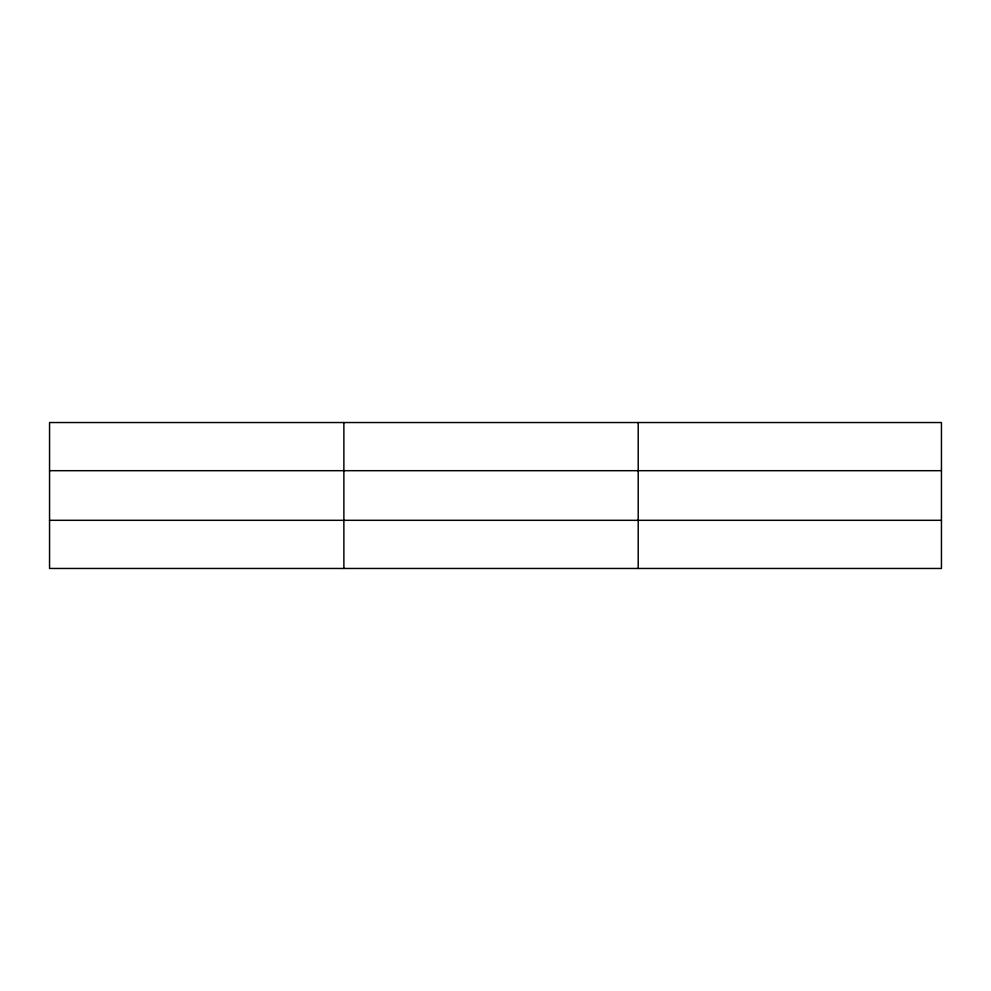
<?xml version="1.0" encoding="UTF-8"?>
<svg xmlns="http://www.w3.org/2000/svg" width="991" height="991" viewBox="0 0 991 991"><rect width="100%" height="100%" fill="white"/><g stroke="black" fill="none" stroke-linecap="round" stroke-linejoin="round"><path stroke-width="1.49" d="M343.877 422.538L343.877 568.462M638.204 422.538L638.204 568.462M941.45 470.688L941.45 422.538L49.55 422.538L49.55 568.462L941.45 568.462L941.45 470.688L49.55 470.688M49.55 520.312L941.45 520.312"/></g></svg>
